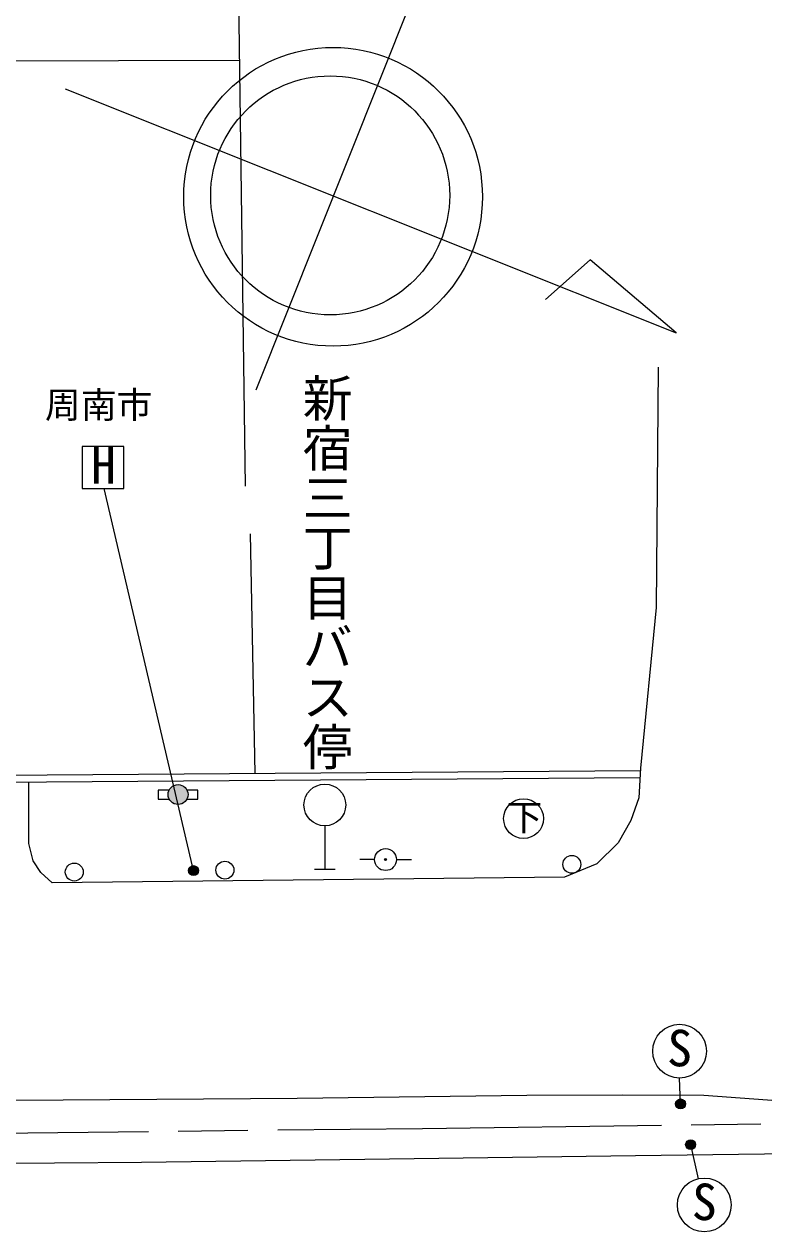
# Model space of a CAD drawing. Units: millimetres at full size, sheet at 1:1000; details may follow other scales. Extents: x 40000 to 680000, y 20000 to 380000.
# Drawn here: x 485786 to 522929, y 287685 to 348320 of the extents above; entities that cross this region are included whole.
import ezdxf
from ezdxf.enums import TextEntityAlignment as Align

# ---------------------------------------------------------------- set-up
doc = ezdxf.new("R2010")
doc.units = ezdxf.units.MM
doc.header["$LTSCALE"] = 1000
doc.linetypes.add('CHAIN', pattern=[18.5, 12, -1.5, 3.5, -1.5])
for name, color, linetype, lineweight in [('M-BGD', 7, 'Continuous', 25), ('M-BGD-EXST', 7, 'Continuous', 25), ('M-BMK', 2, 'CHAIN', 13), ('M-BMK-SRVR', 3, 'Continuous', 25), ('M-STR-HTXT', 7, 'Continuous', 13), ('M-STR-STRD', 8, 'Continuous', 25)]:
    doc.layers.add(name, color=color, linetype=linetype, lineweight=lineweight)
doc.layers.add('M-BMK-HTXT', color=7, linetype='Continuous')
doc.styles.add('@ＭＳ ゴシック', font='')
doc.styles.add('ＭＳ ゴシック', font='')
doc.styles.get('@ＭＳ ゴシック').set_extended_font_data('@MS Gothic')
doc.styles.get('ＭＳ ゴシック').set_extended_font_data('MS Gothic')

msp = doc.modelspace()

# ---------------------------------------------------------------- hatches: boundary and pattern name
at = {"layer": 'M-BGD'}
for points in [[(493015, 309640, 1), (494015, 309640, 1)], [(503884, 306375, 1), (503984, 306375, 1)]]:
    msp.add_hatch(color=256, dxfattribs=at).paths.add_polyline_path(points)
at = {"layer": 'M-BGD-EXST'}
for points in [[(494543, 305821, 1), (494043, 305821, 1)], [(518995, 294107, 1), (518495, 294107, 1)], [(519501, 292063, 1), (519001, 292063, 1)]]:
    msp.add_hatch(color=256, dxfattribs=at).paths.add_polyline_path(points)

# ---------------------------------------------------------------- linework, layer by layer
at = {"layer": 'M-BGD'}
for p, q in [((497383, 310701), (497158, 322733)), ((500885, 308068), (500885, 305894)), ((503384, 306375), (502634, 306375)), ((504484, 306375), (505234, 306375))]:
    msp.add_line(p, q, dxfattribs=at)
for points in [[(517615, 331090), (517518, 319034), (516734, 310961), (516648, 309469), (516246, 308338), (515606, 307222), (514540, 306154), (512912, 305485), (487201, 305204), (486629, 305720), (486231, 306307), (486014, 307175), (486025, 310269)], [(371817, 328462), (372441, 313200), (375957, 309509), (390652, 309579), (516707, 310491)], [(376196, 322741), (372567, 322659), (372859, 313353), (376340, 309867), (390650, 309929), (516727, 310841)], [(493069, 309865), (492515, 309865), (492515, 309415), (493069, 309415)], [(494515, 309640), (494515, 309865), (493962, 309865)], [(493962, 309415), (494515, 309415), (494515, 309640)], [(500360, 305894), (500885, 305894), (501410, 305894)]]:
    msp.add_lwpolyline(points, dxfattribs=at)
for centre, radius in [((493515, 309640), 500), ((500885, 309118), 1050), ((503934, 306375), 550), ((495866, 305846), 450), ((503934, 306375), 50), ((513288, 306136), 450), ((488303, 305749), 450)]:
    msp.add_circle(centre, radius, dxfattribs=at)
at = {"layer": 'M-BGD-EXST'}
for p, q in [((490795, 327112), (488695, 327112)), ((488695, 327112), (488695, 325012)), ((490795, 325012), (490795, 327112)), ((488695, 325012), (490795, 325012)), ((494293, 305821), (489809, 325012)), ((518745, 294107), (518700, 295407)), ((519251, 292063), (519624, 290348))]:
    msp.add_line(p, q, dxfattribs=at)
for centre, radius in [((510861, 308432), 1000), ((494293, 305821), 250), ((518697, 296757), 1350), ((518745, 294107), 250), ((519251, 292063), 250), ((519940, 289035), 1350)]:
    msp.add_circle(centre, radius, dxfattribs=at)
at = {"layer": 'M-BMK'}
msp.add_lwpolyline([(66755, 292612), (110907, 292612), (144555, 292432), (150441, 292432), (180550, 292291), (205930, 292124), (241043, 291975), (270429, 291786), (308464, 291759), (347928, 291618), (363222, 291606), (399236, 291846), (430903, 292073), (461527, 292396), (505783, 292879), (544442, 293395), (568415, 293653)], dxfattribs=at)
at = {"layer": 'M-BMK-SRVR'}
for p, q in [((505208, 349445), (497418, 329943)), ((487847, 345072), (518521, 332821)), ((514202, 336491), (511957, 334500)), ((518521, 332821), (514202, 336491))]:
    msp.add_line(p, q, dxfattribs=at)
for centre, radius in [((501297, 339655), 7500), ((501154, 339722), 6000)]:
    msp.add_circle(centre, radius, dxfattribs=at)
at = {"layer": 'M-STR-HTXT'}
for p, q in [((496548, 350100), (496877, 325126)), ((496596, 346491), (376178, 346258))]:
    msp.add_line(p, q, dxfattribs=at)
at = {"layer": 'M-STR-STRD'}
for points in [[(383049, 293324), (388461, 293348), (394729, 293386), (404259, 293454), (416766, 293569), (427723, 293652), (449138, 293808), (466101, 294054), (476781, 294252), (487747, 294308), (499490, 294397), (511020, 294548), (515807, 294561), (519913, 294547), (529730, 293831), (537016, 293219), (540985, 293276), (545473, 293340), (550238, 293372), (558434, 293490)], [(558455, 292062), (549257, 291997), (543139, 291962), (536076, 291769), (529395, 291668), (524249, 291608), (516488, 291503), (504125, 291330), (491683, 291160), (474182, 291025), (464213, 290892), (451584, 290701), (433926, 290560), (423461, 290416), (417732, 290790), (409624, 291305), (402889, 291616), (395480, 291733), (383049, 291677)]]:
    msp.add_lwpolyline(points, dxfattribs=at)

# ---------------------------------------------------------------- texts
at = {"layer": 'M-BGD-EXST', "style": 'ＭＳ ゴシック'}
for s, height, p in [('周南市', 1320, (486829, 328147)), ('H', 1833, (489148, 324704)), ('下', 1320, (510008, 307445))]:
    msp.add_text(s, height=height, dxfattribs=at).set_placement(p, align=Align.BOTTOM_LEFT)
for p in [(518042, 295464), (519284, 287742)]:
    msp.add_text('S', height=1833, rotation=358.508, dxfattribs=at).set_placement(p, align=Align.BOTTOM_LEFT)
at = {"layer": 'M-BMK-HTXT', "style": '@ＭＳ ゴシック'}
msp.add_text('新宿三丁目バス停', height=1833, rotation=270, dxfattribs=at).set_placement((499527, 330810), align=Align.BOTTOM_LEFT)

doc.saveas('drawing.dxf')
